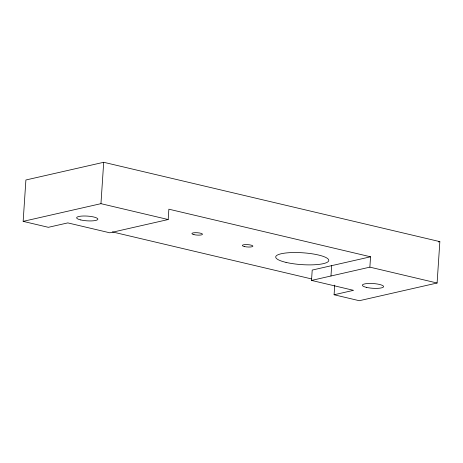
<?xml version="1.0" encoding="UTF-8"?>
<svg xmlns="http://www.w3.org/2000/svg" width="463" height="463" viewBox="0 0 463 463"><rect width="100%" height="100%" fill="white"/><g stroke="black" fill="none" stroke-linecap="round" stroke-linejoin="round"><path stroke-width="0.69" d="M370.556 256.797L312.207 270.074L311.524 280.422L369.873 267.145L370.556 256.797L168.868 209.189L168.179 219.537L109.829 232.808L67.812 222.894L48.36 227.316L23.15 221.366L25.899 179.985L103.7 162.287L439.85 241.634L437.101 283.015L359.3 300.713L334.089 294.763L334.732 285.11M23.15 221.366L100.951 203.668L103.7 162.287M330.97 275.994L331.658 265.652M438.449 241.952L439.85 241.634M334.089 294.763L353.541 290.336L311.524 280.422M100.951 203.668L168.179 219.537M369.873 267.145L437.101 283.015M112.387 231.922L311.553 278.934M80.776 219.942A10.637 2.373 3.8 0 0 97.78 219.445A10.637 2.373 3.8 0 0 83.224 216.013A10.637 2.373 3.8 0 0 80.776 219.942M366.505 287.39A10.637 2.373 3.8 0 0 383.509 286.892A10.637 2.373 3.8 0 0 368.953 283.46A10.637 2.373 3.8 0 0 366.505 287.39M286.036 262.394A26.588 5.938 3.8 0 0 328.545 261.155A26.588 5.938 3.8 0 0 292.153 252.566A26.588 5.938 3.8 0 0 286.036 262.394M244.377 246.547A5.319 1.186 3.8 0 0 252.879 246.304A5.319 1.186 3.8 0 0 245.604 244.586A5.319 1.186 3.8 0 0 244.377 246.547M193.956 234.648A5.319 1.186 3.8 0 0 202.458 234.4A5.319 1.186 3.8 0 0 195.178 232.681A5.319 1.186 3.8 0 0 193.956 234.648"/></g></svg>
